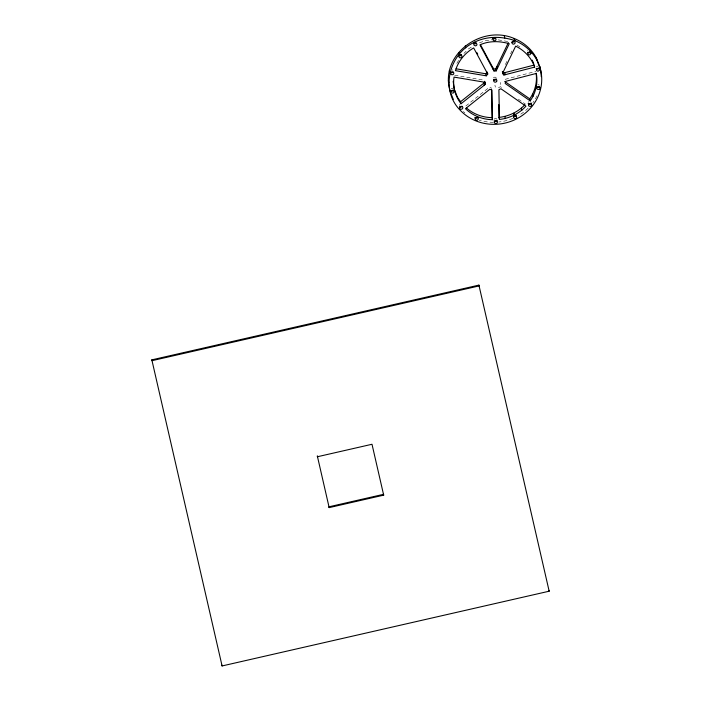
<?xml version="1.0" encoding="UTF-8"?>
<svg xmlns="http://www.w3.org/2000/svg" width="701" height="701" viewBox="0 0 701 701"><rect width="100%" height="100%" fill="white"/><g stroke="black" fill="none" stroke-linecap="round" stroke-linejoin="round"><path stroke-width="0.53" stroke-dasharray="3.5 2.63" d="M505.351 64.58L507.235 60.68M510.521 53.854L511.923 50.936M459.313 105.29L459.795 104.651A1.49 1.393 -12.5 0 1 460.145 104.431M456.815 63.353L459.006 59.909M494.091 119.284L494.669 118.714A1.604 1.498 -12.5 0 1 496.606 118.872L496.86 119.17M463.931 53.407L466.13 51.208M465.858 105.982L489.368 87.213L491.48 88.019M536.423 66.534L537.974 66.131M468.329 49.017L472.404 46.406M451.207 88.414L452.014 88.212A1.604 1.498 -12.5 0 1 453.126 88.641M498.446 87.686L500.444 86.705L502.196 87.932M479.475 42.831L484.855 40.816L492.006 39.755M505.158 79.336L535.836 71.388M537.904 84.541L539.253 85.093M498.236 39.861L508.812 41.692M454.634 75.244L484.496 80.256M452.154 69.828L452.846 70.144M530.596 101.698L531.235 102.653M516.917 45.03L521.824 48.194M518.311 99.156L525.478 104.151M500.269 82.455L500.724 84.488M494.924 85.154L495.379 87.187M537.001 95.792A46.599 43.506 -12.5 0 1 532.848 102.688M528.203 108.085A46.599 43.506 -12.5 0 1 518.407 115.604M512.834 118.39A46.599 43.506 -12.5 0 1 498.7 122.035M493.46 122.298A46.511 43.418 -12.5 0 1 479.212 120.178M464.851 112.808A46.511 43.418 -12.5 0 1 463.3 111.564M528.195 102.399A1.604 1.498 -12.5 0 1 529.053 101.566M527.362 50.875A1.604 1.498 -12.5 0 1 527.555 50.525M493.425 77.969A1.604 1.498 -12.5 0 1 496.194 77.846"/><path stroke-width="1.05" d="M450.506 92.313C438.221 55.931 480.886 24.071 514.148 38.476L514.341 38.537A46.529 43.444 -12.5 0 1 536.335 57.946L539.936 67.016M539.919 66.963L540.392 69.057A46.599 43.506 -12.5 0 1 496.036 124.305L495.975 124.296A46.511 43.418 -12.5 0 1 459.479 109.47L459.435 109.435C440.105 88.983 449.507 53.486 474.419 42.27L474.551 42.218M516.216 115.209L516.138 115.595A1.604 1.498 -12.5 0 1 514.122 116.603L513.43 116.191M530.42 51.576L529.518 52.706A1.604 1.498 -12.5 0 1 527.625 52.347M530.193 100.891L505.176 83.463L505.605 81.369L536.291 73.43C538.149 82.876 535.757 93.067 530.193 100.891L529.737 98.85C534.916 91.542 537.457 82.105 536.09 73.219M450.664 73.062L451.356 72.098A1.604 1.498 -12.5 0 1 452.557 71.852L453.749 72.816A1.604 1.498 -12.5 0 1 453.1 74.56L451.9 74.805L450.892 74.183A1.604 1.498 -12.5 0 1 450.664 73.062L449.805 73.053L449.367 70.88M497.035 120.3L496.632 120.993A1.604 1.498 -12.5 0 1 494.713 121.308L494.389 121.089A1.604 1.498 -12.5 0 1 494.117 120.791M496.177 70.915L509.268 43.725C499.699 40.93 489.132 40.684 479.931 44.864L494.003 71.02L496.177 70.915L495.721 68.873L508.356 42.647M462.301 106.272L460.653 107.279A1.604 1.498 -12.5 0 1 459.576 106.771M514.587 41.193L513.684 41.999A1.612 1.507 -12.5 0 1 512.098 41.788M477.784 117.374L476.89 118.18A1.604 1.498 -12.5 0 1 474.84 117.347M449.77 72.904L449.42 70.74M474.297 42.358L474.393 42.226C487.011 35.961 501.574 36.172 514.736 40.544L514.788 40.57A46.599 43.506 -12.5 0 1 536.8 60.006L540.366 69.005M486.284 75.831L485.828 73.789L487.291 72.037L487.747 74.069L486.284 75.831L455.448 70.652C458.217 61.101 465.087 52.855 473.674 47.931L487.747 74.069M499.436 119.45L498.902 89.719L500.891 88.747L525.934 106.193C519.161 113.676 509.443 118.364 499.436 119.45L498.981 117.409C508.654 116.348 518.135 111.967 524.804 104.826M461.056 103.739C455.212 96.361 452.566 86.416 454.029 77.101L484.952 82.289L485.469 84.251L461.056 103.739L460.61 101.706L485.013 82.219L484.619 81.272M502.81 73.649L502.363 71.616L503.458 72.992L534.18 65.079L534.635 67.121L503.914 75.025L502.521 73.439L515.664 46.143C524.374 50.27 531.56 57.938 534.635 67.121M151.837 359.858L478.906 285.114L549.163 591.206L222.094 665.95L151.837 359.858L152.021 360.673L479.081 285.929L478.906 285.114M329.172 507.612L383.684 495.151L383.508 494.336L328.997 506.797L329.172 507.612L317.316 455.913L317.492 456.728L372.003 444.268L383.684 495.151M480.483 44.698L493.548 68.987L495.721 68.873M492.47 119.696L491.936 90.061L489.824 89.255L465.473 108.69C472.579 115.665 482.551 119.556 492.47 119.696L492.014 117.654C482.761 117.505 473.341 114.158 466.454 107.91M456.053 68.794L485.828 73.789M458.91 55.528L459.269 55.712A1.604 1.498 -12.5 0 0 461.46 54.468M504.72 81.421L529.737 98.85M450.436 72.142L451.444 72.764L452.644 72.518A1.604 1.498 -12.5 0 0 453.197 71.931M473.543 43.076L474.849 43.821A1.604 1.498 -12.5 0 0 476.277 43.103M460.61 101.706L457.481 97.281L454.248 89.123L453.161 81.298M476.741 52.426L477.749 54.301M485.469 84.251L484.952 82.289M451.304 94.328L453.302 99.367M532.62 61.118L533.794 64.089M536.344 57.946L536.791 59.988M532.234 60.128L532.681 62.17M532.716 94.179L533.172 96.212M514.341 38.537L514.788 40.57L514.148 38.476M521.413 108.217L521.868 110.25M504.334 36.058L504.79 38.091M504.851 72.667L505.307 74.709M513.57 113.229L514.026 115.262M503.458 72.992L503.914 75.025M496.878 66.472L497.324 68.514M504.781 116.506L505.237 118.548M493.548 68.987L494.003 71.02M492.575 67.165L493.022 69.206M483.839 83.156L484.286 85.198M465.262 45.802L465.718 47.843M448.368 80.641L448.824 82.683M548.979 590.391L549.163 591.206M221.919 665.135L222.094 665.95M498.753 104.615L498.981 117.409M491.497 89.08L492.014 117.654M539.919 66.989A46.529 43.444 -12.5 0 1 541.251 76.628M453.512 90.087A1.604 1.498 -12.5 0 1 452.75 91.007L451.146 91.016A1.604 1.498 -12.5 0 1 450.822 90.779M513.903 113.842A1.604 1.498 -12.5 0 1 514.297 113.702M531.139 103.468A1.604 1.498 -12.5 0 1 529.868 104.414L528.694 104.151A1.507 1.402 -12.5 0 1 528.186 103.546M539.13 67.568A1.604 1.498 -12.5 0 1 538.894 68.321L537.912 69.031A1.507 1.411 -12.5 0 1 536.747 68.908A1.604 1.498 -12.5 0 1 536.134 68.347M539.411 86.67A1.604 1.498 -12.5 0 1 538.859 87.266L537.264 87.388A1.604 1.498 -12.5 0 1 536.651 86.889M458.41 53.775A1.604 1.498 -12.5 0 1 458.91 53.145M459.269 52.943A1.604 1.498 -12.5 0 1 459.672 52.829M495.598 37.6A1.604 1.498 -12.5 0 1 492.926 38.336M496.369 78.976A1.604 1.498 -12.5 0 1 496.22 79.344L495.966 79.669A1.604 1.498 -12.5 0 1 493.451 79.467M511.993 42.428L512.072 43.208A1.612 1.507 -12.5 0 0 514.131 44.04L515.033 43.225L515.077 42.069A1.612 1.507 -12.5 0 0 513.009 41.236L511.993 42.428M475.217 118.609L475.287 119.38A1.604 1.498 -12.5 0 0 477.337 120.213L478.362 119.039A1.604 1.498 -12.5 0 0 475.558 117.899L475.217 118.609M494.398 121.694L494.345 122.088A1.604 1.498 -12.5 0 0 494.827 123.122L495.169 123.35A1.604 1.498 -12.5 0 0 497.088 123.034L497.535 121.948L497.053 120.914A1.604 1.498 -12.5 0 0 495.125 120.756L494.398 121.694M492.961 38.941L492.961 39.712A1.604 1.498 -12.5 0 0 496.045 39.633L495.633 38.196A1.604 1.498 -12.5 0 0 493.381 38.257L492.961 38.941M516.672 117.242L516.593 117.628A1.604 1.498 -12.5 0 1 514.569 118.635L513.509 117.549A1.604 1.498 -12.5 0 1 516.269 116.173L516.672 117.242M530.902 53.504L529.974 54.748A1.604 1.498 -12.5 0 1 528.011 52.566L529.465 51.9A1.604 1.498 -12.5 0 1 530.902 53.504M459.768 107.332L459.672 107.717A1.604 1.498 -12.5 0 0 461.1 109.321L462.274 108.953L462.844 107.928A1.604 1.498 -12.5 0 0 461.416 106.324L461.363 106.324A1.49 1.393 -12.5 0 0 460.294 106.657L459.768 107.332M474.051 43.576L473.876 43.926A1.604 1.498 -12.5 0 0 473.964 45.074L475.304 45.854A1.604 1.498 -12.5 0 0 476.987 44.4L476.259 43.076A1.604 1.498 -12.5 0 0 474.051 43.576M496.667 81.386L496.422 81.71A1.604 1.498 -12.5 0 1 493.784 81.272A1.604 1.498 -12.5 0 1 495.388 79.195A1.604 1.498 -12.5 0 1 496.667 81.386M536.878 68.575L536.615 68.882A1.604 1.498 -12.5 0 0 537.159 70.932L537.203 70.95A1.507 1.411 -12.5 0 0 538.315 71.073L539.349 70.363A1.604 1.498 -12.5 0 0 538.806 68.312L536.878 68.575M451.321 90.692L451.058 91.007A1.604 1.498 -12.5 0 0 451.602 93.058L453.197 93.04A1.604 1.498 -12.5 0 0 452.46 90.245L451.321 90.692M539.314 89.307L537.72 89.43A1.604 1.498 -12.5 0 1 538.359 86.573L539.779 87.213A1.604 1.498 -12.5 0 1 539.314 89.307M460.548 54.853L460.128 54.871A1.604 1.498 -12.5 0 0 458.752 56.588L459.716 57.754A1.604 1.498 -12.5 0 0 461.6 55.405L460.548 54.853M529.965 103.485L529.912 103.494A1.604 1.498 -12.5 0 0 528.536 105.211L528.545 105.255A1.507 1.402 -12.5 0 0 529.106 106.158L530.324 106.456A1.604 1.498 -12.5 0 0 531.7 104.738L531.051 103.739A1.507 1.402 -12.5 0 0 529.965 103.485"/></g></svg>
